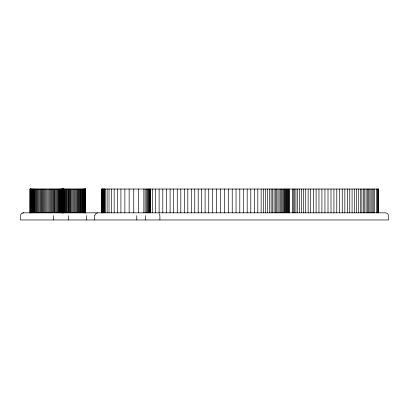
<?xml version="1.0" encoding="UTF-8"?>
<svg xmlns="http://www.w3.org/2000/svg" width="409" height="409" viewBox="0 0 409 409"><rect width="100%" height="100%" fill="white"/><g stroke="black" fill="none" stroke-linecap="round" stroke-linejoin="round"><path stroke-width="0.61" d="M63.364 212.828L63.364 189.035M377.834 212.828L377.834 189.035M94.755 215.681L95.588 213.662L97.608 212.828M22.623 213.043L23.722 212.828M29.975 189.035L85.609 189.035L85.609 212.828M159.06 213.662L159.899 215.681L159.899 219.965M378.468 212.828L378.468 189.035L101.355 189.035L101.355 212.828M378.264 189.035L378.264 212.828M378.161 189.035L378.161 212.828M378.064 189.035L378.064 212.828M376.438 189.035L376.438 212.828M374.301 189.035L374.301 212.828M373.218 189.035L373.218 212.828M372.124 189.035L372.124 212.828M370.999 189.035L370.999 212.828M369.843 189.035L369.843 212.828M368.652 189.035L368.652 212.828M367.41 189.035L367.41 212.828M366.121 189.035L366.121 212.828M364.767 189.035L364.767 212.828M363.35 189.035L363.35 212.828M361.858 189.035L361.858 212.828M360.288 189.035L360.288 212.828M358.407 189.035L358.407 212.828M356.408 189.035L356.408 212.828M354.301 189.035L354.301 212.828M352.083 189.035L352.083 212.828M349.767 189.035L349.767 212.828M347.353 189.035L347.353 212.828M344.838 189.035L344.838 212.828M342.241 189.035L342.241 212.828M339.552 189.035L339.552 212.828M336.781 189.035L336.781 212.828M333.928 189.035L333.928 212.828M331.004 189.035L331.004 212.828M328.008 189.035L328.008 212.828M324.945 189.035L324.945 212.828M321.909 189.035L321.909 212.828M318.964 189.035L318.964 212.828M316.106 189.035L316.106 212.828M313.34 189.035L313.34 212.828M310.682 189.035L310.682 212.828M308.141 189.035L308.141 212.828M305.727 189.035L305.727 212.828M303.452 189.035L303.452 212.828M301.326 189.035L301.326 212.828M299.352 189.035L299.352 212.828M297.553 189.035L297.553 212.828M295.927 189.035L295.927 212.828M294.49 189.035L294.49 212.828M293.258 189.035L293.258 212.828M292.333 189.035L292.333 212.828M289.557 189.035L289.557 212.828M288.902 189.035L288.902 212.828M288.253 189.035L288.253 212.828M287.609 189.035L287.609 212.828M286.96 189.035L286.96 212.828M286.31 189.035L286.31 212.828M285.646 189.035L285.646 212.828M284.971 189.035L284.971 212.828M284.275 189.035L284.275 212.828M283.56 189.035L283.56 212.828M282.731 189.035L282.731 212.828M281.504 189.035L281.504 212.828M280.303 189.035L280.303 212.828M279.117 189.035L279.117 212.828M277.926 189.035L277.926 212.828M276.704 189.035L276.704 212.828M275.436 189.035L275.436 212.828M274.096 189.035L274.096 212.828M272.675 189.035L272.675 212.828M271.141 189.035L271.141 212.828M269.48 189.035L269.48 212.828M267.67 189.035L267.67 212.828M265.686 189.035L265.686 212.828M263.519 189.035L263.519 212.828M261.141 189.035L261.141 212.828M257.818 189.035L257.818 212.828M254.337 189.035L254.337 212.828M250.789 189.035L250.789 212.828M247.179 189.035L247.179 212.828M243.519 189.035L243.519 212.828M239.802 189.035L239.802 212.828M236.039 189.035L236.039 212.828M232.23 189.035L232.23 212.828M228.386 189.035L228.386 212.828M224.505 189.035L224.505 212.828M220.599 189.035L220.599 212.828M216.663 189.035L216.663 212.828M212.711 189.035L212.711 212.828M208.738 189.035L208.738 212.828M205.098 189.035L205.098 212.828M201.657 189.035L201.657 212.828M198.212 189.035L198.212 212.828M194.756 189.035L194.756 212.828M191.294 189.035L191.294 212.828M187.813 189.035L187.813 212.828M184.316 189.035L184.316 212.828M180.798 189.035L180.798 212.828M177.261 189.035L177.261 212.828M173.692 189.035L173.692 212.828M170.098 189.035L170.098 212.828M166.473 189.035L166.473 212.828M162.808 189.035L162.808 212.828M159.106 189.035L159.106 212.828M155.543 189.035L155.543 212.828M152.455 189.035L152.455 212.828M150.18 189.035L150.18 212.828M149.873 189.035L149.873 212.828M149.418 189.035L149.418 212.828M148.825 189.035L148.825 212.828M148.094 189.035L148.094 212.828M147.23 189.035L147.23 212.828M146.233 189.035L146.233 212.828M145.538 215.681L145.538 219.965M145.103 189.035L145.103 212.828M143.85 189.035L143.85 212.828M138.661 189.035L138.661 212.828M136.77 215.681L136.77 219.965M133.753 189.035L133.753 212.828M129.147 189.035L129.147 212.828M124.863 189.035L124.863 212.828M120.926 189.035L120.926 212.828M117.352 189.035L117.352 212.828M114.167 189.035L114.167 212.828M111.381 189.035L111.381 212.828M109.029 189.035L109.029 212.828M107.117 189.035L107.117 212.828M105.675 189.035L105.675 212.828M104.719 189.035L104.719 212.828M104.356 189.035L104.356 212.828M104.275 189.035L104.275 212.828M104.234 189.035L104.234 212.828M103.789 189.035L103.789 212.828M103.39 189.035L103.39 212.828M103.032 189.035L103.032 212.828M102.731 189.035L102.731 212.828M102.49 189.035L102.49 212.828M102.327 189.035L102.347 212.828M102.24 189.035L102.245 212.828M101.59 189.035L101.59 212.828M94.51 215.681L94.51 219.965M86.33 215.681L86.33 219.965M85.578 189.035L85.568 212.828M85.496 189.035L85.445 212.828M85.389 189.035L85.389 212.828M85.328 189.035L85.333 212.828M85.19 189.035L85.19 212.828M85.041 189.035L85.041 212.828M84.867 189.035L84.867 212.828M84.668 189.035L84.668 212.828M84.438 189.035L84.438 212.828M84.188 189.035L84.188 212.828M83.901 189.035L83.901 212.828M83.589 189.035L83.589 212.828M83.247 189.035L83.247 212.828M82.674 189.035L82.674 212.828M82.025 189.035L82.025 212.828M81.299 189.035L81.299 212.828M80.701 189.035L80.701 212.828M80.077 189.035L80.077 212.828M79.418 189.035L79.418 212.828M78.727 189.035L78.727 212.828M78.001 189.035L78.001 212.828M77.235 189.035L77.235 212.828M76.427 189.035L76.427 212.828M75.583 189.035L75.583 212.828M74.694 189.035L74.694 212.828M73.758 189.035L73.758 212.828M72.776 189.035L72.776 212.828M71.744 189.035L71.744 212.828M70.752 189.035L70.752 212.828M70.036 189.035L70.036 212.828M69.31 189.035L69.31 212.828M68.6 189.035L68.6 212.828L385.523 212.828C389.204 212.931 388.744 217.44 388.55 219.965L20.455 219.965C20.343 217.516 19.709 213.002 23.323 212.828L68.492 212.828L68.492 189.035M68.615 215.681L68.615 219.965M67.603 189.035L67.603 212.828M66.815 189.035L66.815 212.828M66.13 189.035L66.13 212.828M65.404 189.035L65.404 212.828M64.816 189.035L64.816 212.828M64.346 189.035L64.346 212.828M64.049 189.035L64.049 212.828M63.809 189.035L63.809 212.828M63.671 189.035L63.671 212.828M63.589 189.035L63.589 212.828M63.472 189.035L63.528 212.828M63.41 189.035L63.41 212.828M62.94 189.035L63.017 212.828M62.858 189.035L62.858 212.828M62.771 189.035L62.771 212.828M62.679 189.035L62.679 212.828M62.582 189.035L62.582 212.828M62.48 189.035L62.48 212.828M62.367 189.035L62.367 212.828M62.245 189.035L62.245 212.828M62.117 189.035L62.117 212.828M61.902 189.035L61.902 212.828M61.667 189.035L61.667 212.828M61.396 189.035L61.396 212.828M61.099 189.035L61.099 212.828M60.767 189.035L60.767 212.828M60.394 189.035L60.394 212.828M59.97 189.035L59.97 212.828M59.407 189.035L59.407 212.828M58.799 189.035L58.799 212.828M58.139 189.035L58.139 212.828M57.424 189.035L57.424 212.828M56.631 189.035L56.631 212.828M55.762 189.035L55.762 212.828M54.806 189.035L54.806 212.828M54.116 189.035L54.116 212.828M53.564 215.681L53.564 219.965M53.38 189.035L53.38 212.828M52.592 189.035L52.592 212.828M51.754 189.035L51.754 212.828M50.864 189.035L50.864 212.828M49.918 189.035L49.918 212.828M48.916 189.035L48.916 212.828M47.848 189.035L47.848 212.828M46.744 189.035L46.744 212.828M45.696 189.035L45.696 212.828M44.699 189.035L44.699 212.828M43.753 189.035L43.753 212.828M42.853 189.035L42.853 212.828M42.004 189.035L42.004 212.828M41.197 189.035L41.197 212.828M40.43 189.035L40.43 212.828M39.709 189.035L39.709 212.828M38.697 189.035L38.697 212.828M37.771 189.035L37.771 212.828M36.917 189.035L36.917 212.828M36.135 189.035L36.135 212.828M35.419 189.035L35.419 212.828M34.76 189.035L34.76 212.828M34.151 189.035L34.151 212.828M33.686 189.035L33.686 212.828M33.231 189.035L33.231 212.828M32.817 189.035L32.817 212.828M32.434 189.035L32.434 212.828M32.081 189.035L32.081 212.828M31.764 189.035L31.764 212.828M31.473 189.035L31.473 212.828M31.217 189.035L31.217 212.828M30.987 189.035L30.987 212.828M30.782 189.035L30.782 212.828M30.603 189.035L30.603 212.828M30.45 189.035L30.45 212.828M30.322 189.035L30.322 212.828M30.215 189.035L30.215 212.828M30.061 212.828L30.061 189.035L29.995 212.828M150.364 212.828L150.364 189.035L150.348 212.828"/></g></svg>
